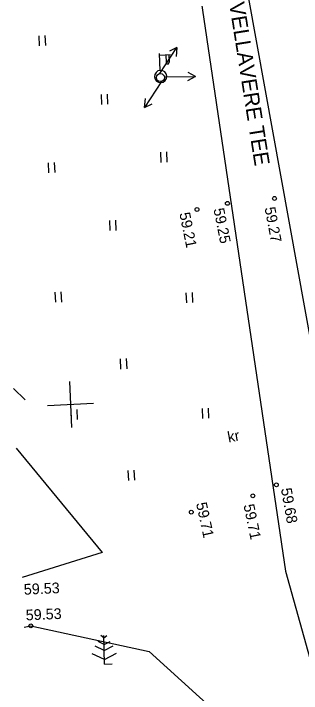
# Model space of a CAD drawing. Extents: x 641511 to 641623, y 6457493 to 6457722.
# Drawn here: x 641511.38 to 641530.15, y 6457650.11 to 6457694.42 of the extents above; entities that cross this region are included whole.
import ezdxf

# ---------------------------------------------------------------- set-up
doc = ezdxf.new("R2010")
doc.units = 0
for name, color, linetype in [('Level 12', 7, 'Continuous'), ('Level 14', 7, 'Continuous'), ('Level 17', 7, 'Continuous'), ('Level 30', 7, 'Continuous'), ('Level 38', 7, 'Continuous'), ('Level 5', 7, 'Continuous'), ('Level 56', 7, 'Continuous'), ('Level 6', 7, 'Continuous'), ('Level 7', 7, 'Continuous')]:
    doc.layers.add(name, color=color, linetype=linetype)

# ---------------------------------------------------------------- blocks, each defined once
blk = doc.blocks.new('RIST')
at = {"layer": 'Level 17'}
for p, q in [((0, 1500), (0, -1500)), ((-1500, 0), (1500, 0))]:
    blk.add_line(p, q, dxfattribs=at)
blk = doc.blocks.new('BM3')
at = {"layer": 'Level 7'}
for p, q in [((0, 1750), (-200, 1900)), ((0, 0), (0, 1900)), ((0, 1750), (200, 1900)), ((0, 1300), (-400, 1500)), ((0, 1300), (400, 1500)), ((0, 900), (-600, 1200)), ((0, 900), (600, 1200)), ((0, 300), (-800, 700)), ((0, 300), (800, 700)), ((0, 0), (500, 0))]:
    blk.add_line(p, q, dxfattribs=at)
blk = doc.blocks.new('KHEIN5')
at = {"layer": 'Level 6'}
for p, q in [((-210.89, 335.09), (-210.89, -326.54)), ((182.28, 335.09), (182.28, -326.54))]:
    blk.add_line(p, q, dxfattribs=at)
blk = doc.blocks.new('RIST1')
at = {"layer": 'Level 14'}
for p, q in [((0, 1500), (0, -1500)), ((-1500, 0), (1500, 0))]:
    blk.add_line(p, q, dxfattribs=at)
blk = doc.blocks.new('PP4')
at = {"layer": 'Level 12'}
blk.add_circle((0, 0), 250, dxfattribs=at)
blk = doc.blocks.new('LP14')
at = {"layer": 'Level 12'}
for p, q in [((-10, 400), (-10, 1500)), ((-10, 1400), (700, 1400)), ((400, 1400), (400, 900)), ((600, 1400), (600, 900))]:
    blk.add_line(p, q, dxfattribs=at)
for centre, radius, start, end in [((500, 900), 100, 180, 0), ((0, 0), 400, 90, 270), ((0, 0), 400, 270, 90)]:
    blk.add_arc(centre, radius, start, end, dxfattribs=at)

msp = doc.modelspace()

# ---------------------------------------------------------------- linework, layer by layer
at = {"layer": 'Level 12'}
for p, q in [((641520.925, 6457690.517), (641522.034, 6457692.221)), ((641522.034, 6457692.221), (641521.538, 6457691.971)), ((641522.034, 6457692.221), (641521.976, 6457691.619)), ((641523.252, 6457690.314), (641522.769, 6457690.589)), ((641521.218, 6457690.295), (641523.252, 6457690.314)), ((641523.252, 6457690.314), (641522.718, 6457690.03)), ((641521.027, 6457690.003), (641519.922, 6457688.296)), ((641519.922, 6457688.296), (641519.979, 6457688.898)), ((641519.922, 6457688.296), (641520.417, 6457688.548))]:
    msp.add_line(p, q, dxfattribs=at)
at = {"layer": 'Level 30'}
for centre in [(641525.326, 6457682.054), (641528.393, 6457682.376), (641523.343, 6457681.657), (641528.52, 6457663.713), (641526.984, 6457662.993), (641522.97, 6457661.925), (641512.507, 6457654.517)]:
    msp.add_circle(centre, 0.125, dxfattribs=at)
at = {"layer": 'Level 38'}
msp.add_lwpolyline([(641520.086, 6457719.047), (641529.116, 6457658.089), (641537.118, 6457629.447), (641550.488, 6457593.48), (641566.262, 6457560.146), (641594.866, 6457512.253), (641594.672, 6457507.201), (641591.922, 6457495.693)], dxfattribs=at)
at = {"layer": 'Level 5'}
for points in [[(641512.137, 6457669.246), (641511.38, 6457669.996)], [(641511.554, 6457666.097), (641517.157, 6457659.288), (641511.932, 6457657.672)], [(641512.077, 6457654.433), (641512.507, 6457654.517)], [(641512.507, 6457654.517), (641520.229, 6457652.845), (641527.73, 6457646.053), (641532.633, 6457630.324), (641534.147, 6457610.423), (641535.072, 6457600.375), (641537.322, 6457595.71), (641545.448, 6457580.002), (641554.934, 6457562.627), (641565.016, 6457545.436), (641574.742, 6457529.71), (641575.501, 6457528.265)]]:
    msp.add_lwpolyline(points, dxfattribs=at)
at = {"layer": 'Level 56'}
msp.add_lwpolyline([(641593.008, 6457495.741), (641597.334, 6457516.965), (641566.884, 6457563.415), (641537.257, 6457638.041), (641534.122, 6457654.634), (641522.502, 6457718.702)], dxfattribs=at)

# ---------------------------------------------------------------- block references
at = {"layer": 'Level 12'}
for name, p, xscale, yscale, rotation in [('LP14', (641520.967, 6457690.322), 0.0009999015799069047, 0.0009999015799069047, 2.563958791437375), ('PP4', (641520.958, 6457690.257), 0.0010501926297699013, 0.0010501926297699013, 2.3939587914381857)]:
    msp.add_blockref(name, p, dxfattribs=dict(at, xscale=xscale, yscale=yscale, rotation=rotation))
at = {"layer": 'Level 14', "xscale": 0.0009999015799069047, "yscale": 0.0009999015799069047, "rotation": 2.563958791437375}
msp.add_blockref('RIST1', (641515.089, 6457668.954), dxfattribs=at)
msp.add_blockref('RIST1', (641515.089, 6457668.954), dxfattribs=at)
at = {"layer": 'Level 17', "xscale": 0.0009999015799069047, "yscale": 0.0009999015799069047, "rotation": 2.563958791437375}
msp.add_blockref('RIST', (641515.089, 6457668.954), dxfattribs=at)
at = {"layer": 'Level 6', "xscale": 0.0009999015799069047, "yscale": 0.0009999015799069047, "rotation": 2.563958791437375}
for p in [(641513.254, 6457692.656), (641517.311, 6457688.834), (641521.186, 6457685.064), (641513.863, 6457684.378), (641517.858, 6457680.613), (641514.299, 6457675.942), (641522.85, 6457675.907), (641518.559, 6457671.592), (641515.33, 6457668.281), (641523.905, 6457668.366), (641519.064, 6457664.325)]:
    msp.add_blockref('KHEIN5', p, dxfattribs=at)
at = {"layer": 'Level 7', "xscale": 0.0009827512769031654, "yscale": 0.000982751276903166, "rotation": 1.0639587914380648}
msp.add_blockref('BM3', (641517.308, 6457652.027), dxfattribs=at)

# ---------------------------------------------------------------- texts
at = {"layer": 'Level 17'}
msp.add_text('VELLAVERE TEE', height=0.99988, rotation=278.9703, dxfattribs=at).set_placement((641525.433, 6457695.093))
at = {"layer": 'Level 30'}
for s, rotation, p in [('59.25', 281.3215, (641524.412, 6457681.68)), ('59.27', 280.7611, (641527.745, 6457681.755)), ('59.21', 281.5859, (641522.187, 6457681.398)), ('59.68', 280.0296, (641528.815, 6457663.447)), ('59.71', 282.2074, (641523.279, 6457662.494)), ('59.71', 281.6274, (641526.372, 6457662.384)), ('59.53', 2.564, (641512.062, 6457656.546)), ('59.53', 2.564, (641512.186, 6457654.869))]:
    msp.add_text(s, height=0.6999, rotation=rotation, dxfattribs=at).set_placement(p)
at = {"layer": 'Level 5'}
msp.add_text('kr', height=0.6999, rotation=10.7662, dxfattribs=at).set_placement((641525.403, 6457666.465))

doc.saveas('drawing.dxf')
